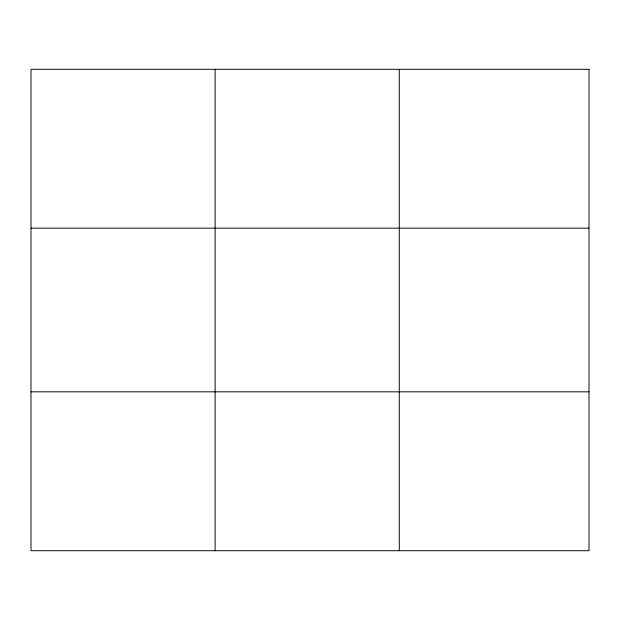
<?xml version="1.0" encoding="UTF-8"?>
<svg xmlns="http://www.w3.org/2000/svg" width="620" height="620" viewBox="0 0 620 620"><rect width="100%" height="100%" fill="white"/><g stroke="black" fill="none" stroke-linecap="round" stroke-linejoin="round"><path stroke-width="0.93" d="M215.14 69.293L215.14 550.707M399.28 69.293L399.28 550.707M31 228.16L589 228.16M31 391.84L589 391.84M589 69.293L589 550.707L31 550.707L31 69.293L589 69.293"/></g></svg>
